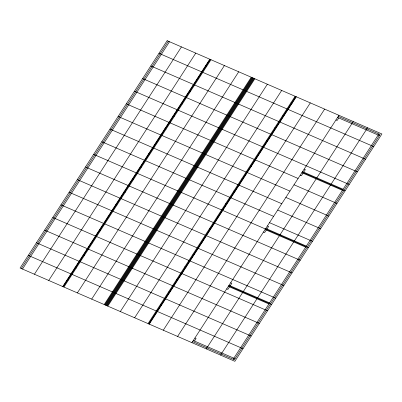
<?xml version="1.0" encoding="UTF-8"?>
<svg xmlns="http://www.w3.org/2000/svg" width="402" height="402" viewBox="0 0 402 402"><rect width="100%" height="100%" fill="white"/><g stroke="black" fill="none" stroke-linecap="round" stroke-linejoin="round"><path stroke-width="0.6" d="M21.291 268.536L168.327 41.205M22.487 269.054L169.523 41.723M34.416 274.234L181.453 46.908M48.737 280.455L195.769 53.124M62.752 286.546L209.789 59.215M63.054 286.676L210.09 59.345M63.35 286.807L210.387 59.476M63.948 287.063L210.985 59.737M77.37 292.897L224.406 65.566M91.686 299.113L238.723 71.787M104.218 304.56L251.25 77.229M104.811 304.816L251.848 77.485M105.409 305.078L252.446 77.747M106.007 305.334L253.039 78.003M106.6 305.595L253.637 78.264M107.198 305.852L254.235 78.526M107.796 306.113L254.833 78.782M120.324 311.555L267.36 84.224M134.64 317.776L281.676 90.445M148.062 323.605L295.098 96.274M148.66 323.866L295.696 96.535M148.961 323.997L295.993 96.666M149.258 324.123L296.294 96.797M163.277 330.213L310.314 102.887M177.594 336.434L324.63 109.103M191.91 342.655L338.946 115.324M194.467 341.067L196.101 338.539L194.905 338.022M229.522 286.867L227.889 289.39L226.698 288.872M230.205 285.812L231.838 283.289L230.642 282.767M266.28 230.034L264.647 232.557L263.456 232.039M266.963 228.979L268.596 226.457L267.405 225.939M303.043 173.202L301.41 175.729L300.214 175.207M303.721 172.146L305.354 169.624L304.163 169.106M338.78 117.947L337.147 120.474L335.951 119.957M206.231 348.876L353.263 121.545M220.547 355.092L367.584 127.766M233.16 359.222L378.835 133.997M338.268 116.374L380.026 134.519L234.351 359.74L192.593 341.599M337.585 117.429L379.347 135.569M205.703 65.531L206.899 66.049M291.013 102.59L292.209 103.108M158.966 53.315L373.729 146.614M197.538 78.159L198.729 78.681M282.847 115.218L284.038 115.741M150.8 65.948L365.564 159.242M189.367 90.792L190.563 91.309M274.677 127.851L275.872 128.369M142.63 78.576L357.393 171.87M181.201 103.42L182.392 103.937M266.511 140.479L267.702 140.996M134.459 91.204L349.227 184.503M302.53 171.629L343.097 189.252M173.031 116.047L174.227 116.57M258.34 153.107L259.531 153.624M302.188 172.156L345.142 190.814M301.847 172.684L342.414 190.307M126.293 103.837L298.103 178.473M164.86 128.68L166.056 129.198M250.17 165.74L251.366 166.257M294.018 184.784L336.971 203.447M118.123 116.464L289.937 191.101M156.695 141.308L157.885 141.826M242.004 178.367L243.195 178.885M285.852 197.417L328.806 216.075M109.957 129.092L281.767 203.729M148.524 153.936L149.72 154.453M233.833 190.995L235.029 191.513M277.681 210.045L320.635 228.703M101.786 141.72L273.596 216.361M140.358 166.569L141.549 167.086M225.668 203.628L226.859 204.146M269.516 222.673L312.465 241.336M265.767 228.462L306.334 246.084M93.616 154.353L308.384 247.647M265.089 229.517L305.656 247.14M132.188 179.197L133.384 179.714M217.497 216.256L218.688 216.773M85.45 166.981L300.214 260.28M124.017 191.824L125.213 192.342M209.326 228.884L210.522 229.401M77.279 179.609L292.043 272.908M115.851 204.457L117.042 204.975M201.161 241.517L202.352 242.034M69.114 192.241L283.877 285.536M107.681 217.085L108.877 217.603M192.99 254.144L194.186 254.662M60.943 204.869L275.707 298.163M229.009 285.294L269.576 302.917M99.515 229.713L100.706 230.23M184.825 266.772L186.015 267.29M228.673 285.822L271.621 304.48M228.331 286.35L268.898 303.972M52.773 217.497L267.541 310.796M91.344 242.346L92.54 242.863M176.654 279.405L177.845 279.923M44.607 230.13L259.37 323.424M83.174 254.974L84.37 255.491M168.483 292.033L169.679 292.55M36.436 242.758L251.2 336.052M75.008 267.601L76.199 268.119M160.318 304.661L161.509 305.178M28.271 255.386L243.034 348.685M66.838 280.234L68.033 280.752M152.147 317.289L153.343 317.811M193.272 340.549L235.034 358.69M167.137 40.687L20.1 268.018L234.863 361.313L381.9 133.982L167.137 40.687"/></g></svg>
